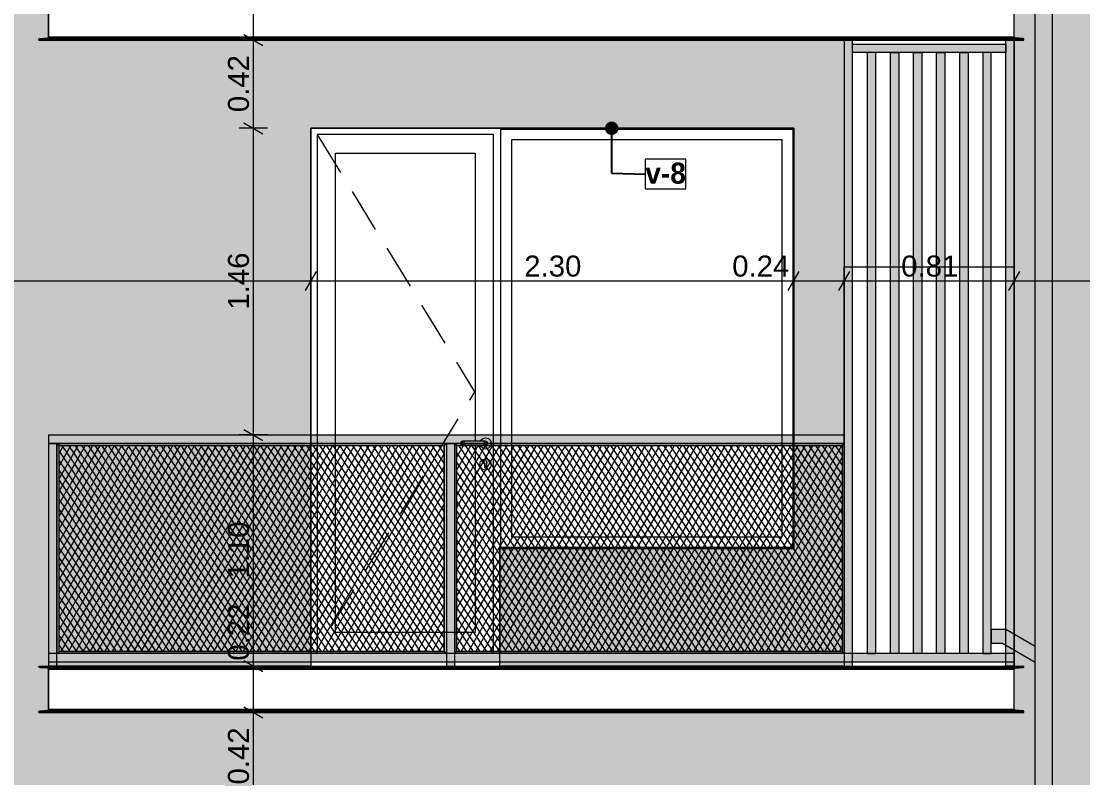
# Model space of a CAD drawing. Header units: millimetres. Extents: x 475206255 to 476720147, y 4620882299 to 4621447368.
# Drawn here: x 475431311 to 475436368, y 4621086316 to 4621089916 of the extents above; entities that cross this region are included whole.
import ezdxf

# ---------------------------------------------------------------- set-up
doc = ezdxf.new("R2010")
doc.units = ezdxf.units.MM
doc.header["$MEASUREMENT"] = 0
doc.set_wipeout_variables(frame=1)
doc.linetypes.add('Hidden Line', pattern=[317.5, 211.666667, -105.833333])
for name, color, linetype, lineweight in [('0_Pen_No__250_Pen_No__255', 255, 'Continuous', 0), ('0_Pen_No__250_Pen_No__7', 7, 'Continuous', 0), ('2D Drafting - General_Pen_No__7_Pen_No__7', 7, 'Continuous', 0), ('Dimensioning - General_Pen_No__142', 142, 'Continuous', 0), ('New_2D Drafting - General_Pen_No__30_Pen_No__9_Pen_No__9_Pen_No__255', 255, 'Continuous', 0), ('New_2D Drafting - General_Pen_No__30_Pen_No__9_Pen_No__9_Pen_No__7', 7, 'Continuous', 0), ('New_2D Drafting - General_Pen_No__4', 7, 'Continuous', 0), ('New_2D Drafting - General_Pen_No__7', 7, 'Continuous', 0), ('New_Annotation - Label_Pen_No__1', 1, 'Continuous', 0), ('New_Structural - Bearing_Pen_No__250', 7, 'Continuous', 0), ('Structural - Bearing_Pen_No__250', 7, 'Continuous', 0)]:
    doc.layers.add(name, color=color, linetype=linetype, lineweight=lineweight)
doc.layers.add('Dimensioning - General', color=7, linetype='Continuous')
doc.layers.add('New_2D Drafting - General_Pen_No__30_Pen_No__9_Pen_No__9_Pen_No__254', color=7, linetype='Continuous', lineweight=0, true_color=0xcccccc)
doc.styles.add('GENERATED_STYLE_2', font='arial.ttf')
doc.styles.add('GENERATED_STYLE_5', font='')
doc.styles.get('GENERATED_STYLE_5').set_extended_font_data('Avaza', bold=True)
doc.dimstyles.new('GENERATED_STYLE__1', dxfattribs={"dimtxt": 100, "dimasz": 68.640772, "dimexe": 0.18, "dimexo": 0.0625, "dimgap": 0, "dimtad": 1, "dimlfac": 0.001, "dimzin": 0, "dimdsep": 46, "dimtxsty": 'GENERATED_STYLE_2', "dimblk": 'ARROWHEAD_2', "dimblk1": 'ARROWHEAD_2', "dimblk2": 'ARROWHEAD_2', "dimcen": 0.09, "dimse1": 1, "dimse2": 1, "dimclrd": 142, "dimclre": 142, "dimclrt": 142, "dimadec": 0, "dimazin": 0, "dimtfac": 1, "dimtdec": 4, "dimtmove": 0, "dimatfit": 3, "dimfxl": 1, "dimtolj": 1, "dimtzin": 0, "dimarcsym": 0})
doc.dimstyles.new('GENERATED_STYLE__18', dxfattribs={"dimtxt": 100, "dimasz": 68.640772, "dimexe": 0.18, "dimexo": 0.0625, "dimgap": 0, "dimtad": 1, "dimtih": 1, "dimtoh": 1, "dimlfac": 0.001, "dimzin": 0, "dimdsep": 46, "dimtxsty": 'GENERATED_STYLE_2', "dimblk": 'ARROWHEAD_2', "dimblk1": 'ARROWHEAD_2', "dimblk2": 'ARROWHEAD_2', "dimcen": 0.09, "dimse1": 1, "dimse2": 1, "dimclrd": 142, "dimclre": 142, "dimclrt": 142, "dimadec": 0, "dimazin": 0, "dimtfac": 1, "dimtdec": 4, "dimtmove": 0, "dimatfit": 3, "dimfxl": 1, "dimtolj": 1, "dimtzin": 0, "dimarcsym": 0})
doc.dimstyles.new('GENERATED_STYLE__33', dxfattribs={"dimtxt": 0.18, "dimasz": 127.68, "dimexe": 0.18, "dimexo": 0.0625, "dimgap": 0, "dimtad": 0, "dimtih": 1, "dimtoh": 1, "dimdec": 4, "dimzin": 0, "dimdsep": 46, "dimcen": 0.09, "dimadec": 0, "dimazin": 0, "dimtfac": 1, "dimtdec": 4, "dimtmove": 0, "dimatfit": 3, "dimldrblk": 'ARROWHEAD_11', "dimfxl": 1, "dimtolj": 1, "dimtzin": 0, "dimarcsym": 0})
pattern_1 = [(60, (475826095.757, 4621095193.19), (-25.980762, 15), []), (124.306619, (475826095.757, 4621095193.19), (23.8156986, 11.25), [])]

# ---------------------------------------------------------------- blocks, each defined once
blk = doc.blocks.new('ARROWHEAD_11')
at = {"color": 0, "linetype": 'Continuous', "lineweight": 0}
blk.add_line((0, 0), (-1, 0), dxfattribs=at)
at = {"color": 0, "linetype": 'Continuous', "lineweight": 0, "const_width": 0.25, "flags": 128}
blk.add_lwpolyline([(-0.125, 0, 1), (0.125, 0, 1)], format="xyb", close=True, dxfattribs=at)
blk = doc.blocks.new('*D2090', base_point=(475826095.8, 4621095193.2))
at = {"layer": 'Dimensioning - General_Pen_No__142', "color": 142, "linetype": 'Continuous', "lineweight": 0, "transparency": 16777216}
for p, q in [((475434415.7, 4621084878.1), (475434467.9, 4621084968.4)), ((475434441.8, 4621084991), (475434441.8, 4621084855.5)), ((475439685.7, 4621084878.1), (475439737.9, 4621084968.4)), ((475439711.8, 4621084991), (475439711.8, 4621084855.5)), ((475439711.8, 4621084923.2), (475434441.8, 4621084923.2)), ((475439756, 4621084923.2), (475439711.8, 4621084923.2))]:
    blk.add_line(p, q, dxfattribs=at)
at = {"layer": 'Dimensioning - General_Pen_No__142', "color": 142, "lineweight": 0, "transparency": 16777216, "insert": (475436943.4, 4621084943.2), "char_height": 100, "attachment_point": 7, "style": 'GENERATED_STYLE_2'}
blk.add_mtext('\\A1;{\\pql;\\fArial|b0|i0|c204|p0;\\W1.000000;5.27}', dxfattribs=at)
blk = doc.blocks.new('ARROWHEAD_2')
at = {"color": 0, "linetype": 'Continuous', "lineweight": 0}
for p, q in [((0, 0), (-1, 0)), ((-0.378, -0.655), (0.378, 0.655))]:
    blk.add_line(p, q, dxfattribs=at)
blk = doc.blocks.new('*D2094', base_point=(475826095.8, 4621095193.2))
at = {"layer": 'Dimensioning - General_Pen_No__142', "color": 142, "linetype": 'Continuous', "lineweight": 0, "transparency": 16777216}
for p, q in [((475429216.1, 4621084878.1), (475429268.2, 4621084968.4)), ((475429242.1, 4621084991), (475429242.1, 4621084855.5)), ((475432815.7, 4621084878.1), (475432867.9, 4621084968.4)), ((475432841.8, 4621084991), (475432841.8, 4621084855.5)), ((475432841.8, 4621084923.2), (475429242.1, 4621084923.2))]:
    blk.add_line(p, q, dxfattribs=at)
at = {"layer": 'Dimensioning - General_Pen_No__142', "color": 142, "lineweight": 0, "transparency": 16777216, "insert": (475430908.5, 4621084943.2), "char_height": 100, "attachment_point": 7, "style": 'GENERATED_STYLE_2'}
blk.add_mtext('\\A1;{\\pql;\\fArial|b0|i0|c204|p0;\\W1.000000;3.60}', dxfattribs=at)
blk = doc.blocks.new('*D2099', base_point=(475826095.8, 4621095193.2))
at = {"layer": 'Dimensioning - General_Pen_No__142', "color": 142, "linetype": 'Continuous', "lineweight": 0, "transparency": 16777216}
for p, q in [((475432372.4, 4621086653.1), (475432462.7, 4621086601)), ((475432485.3, 4621086627), (475432349.8, 4621086627)), ((475432417.5, 4621086207), (475432417.5, 4621086627)), ((475432372.4, 4621086233.1), (475432462.7, 4621086181)), ((475432485.3, 4621086207), (475432349.8, 4621086207))]:
    blk.add_line(p, q, dxfattribs=at)
at = {"layer": 'Dimensioning - General_Pen_No__142', "color": 142, "lineweight": 0, "transparency": 16777216, "insert": (475432397.5, 4621086283.6), "char_height": 100, "attachment_point": 7, "rotation": 90, "style": 'GENERATED_STYLE_2'}
blk.add_mtext('\\A1;{\\pql;\\fArial|b0|i0|c204|p0;\\W1.000000;0.42}', dxfattribs=at)
blk = doc.blocks.new('*D2100', base_point=(475826095.8, 4621095193.2))
at = {"layer": 'Dimensioning - General_Pen_No__142', "color": 142, "linetype": 'Continuous', "lineweight": 0, "transparency": 16777216}
for p, q in [((475432485.3, 4621086847), (475432349.8, 4621086847)), ((475432372.4, 4621086873.1), (475432462.7, 4621086821)), ((475432417.5, 4621086627), (475432417.5, 4621086847)), ((475432372.4, 4621086653.1), (475432462.7, 4621086601)), ((475432485.3, 4621086627), (475432349.8, 4621086627))]:
    blk.add_line(p, q, dxfattribs=at)
blk = doc.blocks.new('*D2101', base_point=(475826095.8, 4621095193.2))
at = {"layer": 'Dimensioning - General_Pen_No__142', "color": 142, "linetype": 'Continuous', "lineweight": 0, "transparency": 16777216}
for p, q in [((475432372.4, 4621087973.1), (475432462.7, 4621087921)), ((475432485.3, 4621087947.1), (475432349.8, 4621087947.1)), ((475432417.5, 4621086847), (475432417.5, 4621087947.1)), ((475432485.3, 4621086847), (475432349.8, 4621086847)), ((475432372.4, 4621086873.1), (475432462.7, 4621086821))]:
    blk.add_line(p, q, dxfattribs=at)
at = {"layer": 'Dimensioning - General_Pen_No__142', "color": 142, "lineweight": 0, "transparency": 16777216, "char_height": 100, "attachment_point": 7, "rotation": 90, "style": 'GENERATED_STYLE_2'}
for s, insert in [('\\A1;{\\pql;\\fArial|b0|i0|c204|p0;\\W1.000000;1.10}', (475432397.5, 4621087263.6)), ('\\A1;{\\pql;\\fArial|b0|i0|c204|p0;\\W1.000000;0.22}', (475432397.5, 4621086873.2))]:
    blk.add_mtext(s, dxfattribs=dict(at, insert=insert))
blk = doc.blocks.new('*D2102', base_point=(475826095.8, 4621095193.2))
at = {"layer": 'Dimensioning - General_Pen_No__142', "color": 142, "linetype": 'Continuous', "lineweight": 0, "transparency": 16777216}
for p, q in [((475432372.4, 4621089433.1), (475432462.7, 4621089381)), ((475432485.3, 4621089407), (475432349.8, 4621089407)), ((475432417.5, 4621087947.1), (475432417.5, 4621089407)), ((475432372.4, 4621087973.1), (475432462.7, 4621087921)), ((475432485.3, 4621087947.1), (475432349.8, 4621087947.1))]:
    blk.add_line(p, q, dxfattribs=at)
at = {"layer": 'Dimensioning - General_Pen_No__142', "color": 142, "lineweight": 0, "transparency": 16777216, "insert": (475432397.5, 4621088543.6), "char_height": 100, "attachment_point": 7, "rotation": 90, "style": 'GENERATED_STYLE_2'}
blk.add_mtext('\\A1;{\\pql;\\fArial|b0|i0|c204|p0;\\W1.000000;1.46}', dxfattribs=at)
blk = doc.blocks.new('*D2103', base_point=(475826095.8, 4621095193.2))
at = {"layer": 'Dimensioning - General_Pen_No__142', "color": 142, "linetype": 'Continuous', "lineweight": 0, "transparency": 16777216}
for p, q in [((475432485.3, 4621089827), (475432349.8, 4621089827)), ((475432372.4, 4621089853.1), (475432462.7, 4621089801)), ((475432417.5, 4621089407), (475432417.5, 4621089827)), ((475432372.4, 4621089433.1), (475432462.7, 4621089381)), ((475432485.3, 4621089407), (475432349.8, 4621089407))]:
    blk.add_line(p, q, dxfattribs=at)
at = {"layer": 'Dimensioning - General_Pen_No__142', "color": 142, "lineweight": 0, "transparency": 16777216, "insert": (475432397.5, 4621089483.6), "char_height": 100, "attachment_point": 7, "rotation": 90, "style": 'GENERATED_STYLE_2'}
blk.add_mtext('\\A1;{\\pql;\\fArial|b0|i0|c204|p0;\\W1.000000;0.42}', dxfattribs=at)
blk = doc.blocks.new('*D2104', base_point=(475826095.8, 4621095193.2))
at = {"layer": 'Dimensioning - General_Pen_No__142', "color": 142, "linetype": 'Continuous', "lineweight": 0, "transparency": 16777216}
for p, q in [((475432485.3, 4621090047), (475432349.8, 4621090047)), ((475432372.4, 4621090073.1), (475432462.7, 4621090021)), ((475432417.5, 4621089827), (475432417.5, 4621090047)), ((475432485.3, 4621089827), (475432349.8, 4621089827)), ((475432372.4, 4621089853.1), (475432462.7, 4621089801))]:
    blk.add_line(p, q, dxfattribs=at)
blk = doc.blocks.new('*D2112', base_point=(475826095.8, 4621095193.2))
at = {"layer": 'Dimensioning - General_Pen_No__142', "color": 142, "linetype": 'Continuous', "lineweight": 0, "transparency": 16777216}
for p, q in [((475424003.7, 4621086847), (475423868.2, 4621086847)), ((475423890.8, 4621086873.1), (475423981.1, 4621086821)), ((475423935.9, 4621086627), (475423935.9, 4621086847)), ((475423890.8, 4621086653.1), (475423981.1, 4621086601)), ((475424003.7, 4621086627), (475423868.2, 4621086627)), ((475423935.9, 4621086582.9), (475423935.9, 4621086627))]:
    blk.add_line(p, q, dxfattribs=at)
at = {"layer": 'Dimensioning - General_Pen_No__142', "color": 142, "lineweight": 0, "transparency": 16777216, "insert": (475423915.9, 4621086334), "char_height": 100, "attachment_point": 7, "rotation": 90, "style": 'GENERATED_STYLE_2'}
blk.add_mtext('\\A1;{\\pql;\\fArial|b0|i0|c204|p0;\\W1.000000;0.22}', dxfattribs=at)
blk = doc.blocks.new('*D2113', base_point=(475826095.8, 4621095193.2))
at = {"layer": 'Dimensioning - General_Pen_No__142', "color": 142, "linetype": 'Continuous', "lineweight": 0, "transparency": 16777216}
for p, q in [((475423890.8, 4621087973.1), (475423981.1, 4621087921)), ((475424003.7, 4621087947.1), (475423868.2, 4621087947.1)), ((475423935.9, 4621086847), (475423935.9, 4621087947.1)), ((475424003.7, 4621086847), (475423868.2, 4621086847)), ((475423890.8, 4621086873.1), (475423981.1, 4621086821))]:
    blk.add_line(p, q, dxfattribs=at)
at = {"layer": 'Dimensioning - General_Pen_No__142', "color": 142, "lineweight": 0, "transparency": 16777216, "insert": (475423915.9, 4621087263.6), "char_height": 100, "attachment_point": 7, "rotation": 90, "style": 'GENERATED_STYLE_2'}
blk.add_mtext('\\A1;{\\pql;\\fArial|b0|i0|c204|p0;\\W1.000000;1.10}', dxfattribs=at)
blk = doc.blocks.new('*D2114', base_point=(475826095.8, 4621095193.2))
at = {"layer": 'Dimensioning - General_Pen_No__142', "color": 142, "linetype": 'Continuous', "lineweight": 0, "transparency": 16777216}
for p, q in [((475423890.8, 4621089633.1), (475423981.1, 4621089581)), ((475424003.7, 4621089607.1), (475423868.2, 4621089607.1)), ((475423935.9, 4621087947.1), (475423935.9, 4621089607.1)), ((475423890.8, 4621087973.1), (475423981.1, 4621087921)), ((475424003.7, 4621087947.1), (475423868.2, 4621087947.1))]:
    blk.add_line(p, q, dxfattribs=at)
at = {"layer": 'Dimensioning - General_Pen_No__142', "color": 142, "lineweight": 0, "transparency": 16777216, "char_height": 100, "attachment_point": 7, "rotation": 90, "style": 'GENERATED_STYLE_2'}
for s, insert in [('\\A1;{\\pql;\\fArial|b0|i0|c204|p0;\\W1.000000;0.22}', (475423915.9, 4621089314)), ('\\A1;{\\pql;\\fArial|b0|i0|c204|p0;\\W1.000000;1.66}', (475423915.9, 4621088643.6))]:
    blk.add_mtext(s, dxfattribs=dict(at, insert=insert))
blk = doc.blocks.new('*D2115', base_point=(475826095.8, 4621095193.2))
at = {"layer": 'Dimensioning - General_Pen_No__142', "color": 142, "linetype": 'Continuous', "lineweight": 0, "transparency": 16777216}
for p, q in [((475424003.7, 4621089827), (475423868.2, 4621089827)), ((475423890.8, 4621089853.1), (475423981.1, 4621089801)), ((475423935.9, 4621089607.1), (475423935.9, 4621089827)), ((475423890.8, 4621089633.1), (475423981.1, 4621089581)), ((475424003.7, 4621089607.1), (475423868.2, 4621089607.1))]:
    blk.add_line(p, q, dxfattribs=at)
blk = doc.blocks.new('*D2116', base_point=(475826095.8, 4621095193.2))
at = {"layer": 'Dimensioning - General_Pen_No__142', "color": 142, "linetype": 'Continuous', "lineweight": 0, "transparency": 16777216}
for p, q in [((475424003.7, 4621090047), (475423868.2, 4621090047)), ((475423890.8, 4621090073.1), (475423981.1, 4621090021)), ((475423935.9, 4621089827), (475423935.9, 4621090047)), ((475424003.7, 4621089827), (475423868.2, 4621089827)), ((475423890.8, 4621089853.1), (475423981.1, 4621089801))]:
    blk.add_line(p, q, dxfattribs=at)
blk = doc.blocks.new('*D2256', base_point=(475826095.8, 4621095193.2))
at = {"layer": 'Dimensioning - General_Pen_No__142', "color": 142, "linetype": 'Continuous', "lineweight": 0, "transparency": 16777216}
for p, q in [((475436015.6, 4621088634.6), (475436067.7, 4621088724.9)), ((475436041.7, 4621088747.5), (475436041.7, 4621088612)), ((475439685.7, 4621088634.6), (475439737.9, 4621088724.9)), ((475439711.8, 4621088747.5), (475439711.8, 4621088612)), ((475439711.8, 4621088679.7), (475436041.7, 4621088679.7)), ((475439756, 4621088679.7), (475439711.8, 4621088679.7))]:
    blk.add_line(p, q, dxfattribs=at)
at = {"layer": 'Dimensioning - General_Pen_No__142', "color": 142, "lineweight": 0, "transparency": 16777216, "insert": (475437743.3, 4621088699.7), "char_height": 100, "attachment_point": 7, "style": 'GENERATED_STYLE_2'}
blk.add_mtext('\\A1;{\\pql;\\fArial|b0|i0|c204|p0;\\W1.000000;3.67}', dxfattribs=at)
blk = doc.blocks.new('*D2257', base_point=(475826095.8, 4621095193.2))
at = {"layer": 'Dimensioning - General_Pen_No__142', "color": 142, "linetype": 'Continuous', "lineweight": 0, "transparency": 16777216}
for p, q in [((475435205.6, 4621088634.6), (475435257.7, 4621088724.9)), ((475435231.7, 4621088747.5), (475435231.7, 4621088612)), ((475436015.6, 4621088634.6), (475436067.7, 4621088724.9)), ((475436041.7, 4621088747.5), (475436041.7, 4621088612)), ((475436041.7, 4621088679.7), (475435231.7, 4621088679.7))]:
    blk.add_line(p, q, dxfattribs=at)
at = {"layer": 'Dimensioning - General_Pen_No__142', "color": 142, "lineweight": 0, "transparency": 16777216, "insert": (475435503.2, 4621088699.7), "char_height": 100, "attachment_point": 7, "style": 'GENERATED_STYLE_2'}
blk.add_mtext('\\A1;{\\pql;\\fArial|b0|i0|c204|p0;\\W1.000000;0.81}', dxfattribs=at)
blk = doc.blocks.new('*D2258', base_point=(475826095.8, 4621095193.2))
at = {"layer": 'Dimensioning - General_Pen_No__142', "color": 142, "linetype": 'Continuous', "lineweight": 0, "transparency": 16777216}
for p, q in [((475434965.1, 4621088634.6), (475435017.3, 4621088724.9)), ((475434991.2, 4621088747.5), (475434991.2, 4621088612)), ((475435205.6, 4621088634.6), (475435257.7, 4621088724.9)), ((475435231.7, 4621088747.5), (475435231.7, 4621088612)), ((475435231.7, 4621088679.7), (475434991.2, 4621088679.7))]:
    blk.add_line(p, q, dxfattribs=at)
blk = doc.blocks.new('*D2259', base_point=(475826095.8, 4621095193.2))
at = {"layer": 'Dimensioning - General_Pen_No__142', "color": 142, "linetype": 'Continuous', "lineweight": 0, "transparency": 16777216}
for p, q in [((475432665.1, 4621088634.6), (475432717.3, 4621088724.9)), ((475432691.2, 4621088747.5), (475432691.2, 4621088612)), ((475434965.1, 4621088634.6), (475435017.3, 4621088724.9)), ((475434991.2, 4621088747.5), (475434991.2, 4621088612)), ((475434991.2, 4621088679.7), (475432691.2, 4621088679.7))]:
    blk.add_line(p, q, dxfattribs=at)
at = {"layer": 'Dimensioning - General_Pen_No__142', "color": 142, "lineweight": 0, "transparency": 16777216, "char_height": 100, "attachment_point": 7, "style": 'GENERATED_STYLE_2'}
for s, insert in [('\\A1;{\\pql;\\fArial|b0|i0|c204|p0;\\W1.000000;2.30}', (475433707.7, 4621088699.7)), ('\\A1;{\\pql;\\fArial|b0|i0|c204|p0;\\W1.000000;0.24}', (475434698.2, 4621088699.7))]:
    blk.add_mtext(s, dxfattribs=dict(at, insert=insert))
blk = doc.blocks.new('*D2260', base_point=(475826095.8, 4621095193.2))
at = {"layer": 'Dimensioning - General_Pen_No__142', "color": 142, "linetype": 'Continuous', "lineweight": 0, "transparency": 16777216}
for p, q in [((475429216.1, 4621088634.6), (475429268.2, 4621088724.9)), ((475429242.1, 4621088747.5), (475429242.1, 4621088612)), ((475432665.1, 4621088634.6), (475432717.3, 4621088724.9)), ((475432691.2, 4621088747.5), (475432691.2, 4621088612)), ((475432691.2, 4621088679.7), (475429242.1, 4621088679.7))]:
    blk.add_line(p, q, dxfattribs=at)
at = {"layer": 'Dimensioning - General_Pen_No__142', "color": 142, "lineweight": 0, "transparency": 16777216, "insert": (475430833.2, 4621088699.7), "char_height": 100, "attachment_point": 7, "style": 'GENERATED_STYLE_2'}
blk.add_mtext('\\A1;{\\pql;\\fArial|b0|i0|c204|p0;\\W1.000000;3.45}', dxfattribs=at)

msp = doc.modelspace()

# ---------------------------------------------------------------- hatches: boundary and pattern name
at = {"layer": '0_Pen_No__250_Pen_No__255', "linetype": 'Continuous', "lineweight": 0, "true_color": 0x3f3f3f}
for points in [[(475436221.675, 4621083106.336), (475436141.675, 4621083094.884), (475436141.675, 4621093339.995), (475436221.675, 4621093339.995)], [(475436141.675, 4621086866.492), (475436141.675, 4621086939.995), (475436001.675, 4621087020.907), (475435931.675, 4621087020.907), (475435931.675, 4621086956.907), (475435985.232, 4621086956.907)]]:
    msp.add_hatch(color=250, dxfattribs=at).paths.add_polyline_path(points)
at = {"layer": 'New_2D Drafting - General_Pen_No__30_Pen_No__9_Pen_No__9_Pen_No__254', "linetype": 'Continuous', "lineweight": 0, "true_color": 0xcccccc}
h = msp.add_hatch(dxfattribs=at)
h.set_pattern_fill('BRICK___RUNNING_BOND', color=254, style=0, pattern_type=2)
h.set_pattern_definition([(0, (475432041.68, 4621091916.26), (0, 66.64), []), (90, (475432041.68, 4621091916.26), (-244.8, 0), [66.64, -66.64]), (90, (475432164.08, 4621091982.9), (-244.8, 0), [66.64, -66.64])])
h.paths.add_polyline_path([(475424371.373, 4621096906.641), (475439711.81, 4621096906.638), (475439711.82, 4621083607.048), (475424371.373, 4621083607.048)])
h.paths.add_polyline_path([(475429041.371, 4621086207.044), (475430641.371, 4621086207.044), (475430641.371, 4621084607.044), (475429041.371, 4621084607.044)], flags=0)
h.paths.add_polyline_path([(475428342.137, 4621092607.044), (475428342.137, 4621091007.044), (475429242.137, 4621091007.044), (475429242.137, 4621092607.044)], flags=0)
h.paths.add_polyline_path([(475428342.137, 4621094207.044), (475428342.137, 4621095807.045), (475429242.137, 4621095807.045), (475429242.137, 4621094207.044)], flags=0)
h.paths.add_polyline_path([(475428342.137, 4621089407.044), (475428342.137, 4621087807.044), (475429242.137, 4621087807.044), (475429242.137, 4621089407.044)], flags=0)
h.paths.add_polyline_path([(475435231.675, 4621093027.05), (475435231.675, 4621090047.084), (475433591.204, 4621090047.084), (475433591.204, 4621090607.044), (475434991.204, 4621090607.044), (475434991.204, 4621092607.044), (475432691.204, 4621092607.044), (475432691.204, 4621090047.084), (475431441.676, 4621090047.084), (475431441.676, 4621089827.05), (475435231.675, 4621089827.05), (475435231.675, 4621086847.05), (475433591.204, 4621086847.05), (475433591.204, 4621087407.044), (475434991.204, 4621087407.044), (475434991.204, 4621089407.044), (475433591.204, 4621089407.044), (475432691.204, 4621089407.044), (475432691.204, 4621086847.05), (475431441.676, 4621086847.05), (475431441.676, 4621086627.05), (475436041.675, 4621086627.05), (475436041.675, 4621086847.05), (475436041.675, 4621089827.05), (475436041.675, 4621090047.084), (475436041.675, 4621096447.05), (475435231.675, 4621096447.05), (475431441.676, 4621096447.05), (475431441.676, 4621096227.05), (475435231.675, 4621096227.05), (475435231.675, 4621093247.084), (475433591.204, 4621093247.084), (475433591.204, 4621093807.044), (475434991.204, 4621093807.044), (475434991.204, 4621095807.044), (475432691.204, 4621095807.044), (475432691.204, 4621093807.044), (475432691.204, 4621093247.084), (475431441.676, 4621093247.084), (475431441.676, 4621093027.05)], flags=0)
h.paths.add_polyline_path([(475434441.816, 4621084607.045), (475434441.816, 4621086207.044), (475432841.816, 4621086207.044), (475432841.816, 4621084607.045)], flags=0)
at = {"layer": 'New_2D Drafting - General_Pen_No__30_Pen_No__9_Pen_No__9_Pen_No__255', "linetype": 'Continuous', "lineweight": 0}
for points in [[(475435271.675, 4621089827.05), (475435231.675, 4621089827.05), (475435231.675, 4621086847.05), (475435271.675, 4621086847.05)], [(475436001.675, 4621089827.05), (475436041.675, 4621089827.05), (475436041.675, 4621086847.05), (475436001.675, 4621086847.05)], [(475436001.675, 4621089807.05), (475436001.675, 4621089766.963), (475435271.675, 4621089766.963), (475435271.675, 4621089807.05)], [(475435381.675, 4621089766.963), (475435341.675, 4621089766.963), (475435341.675, 4621086907.05), (475435381.675, 4621086907.05)], [(475435451.675, 4621089766.963), (475435491.675, 4621089766.963), (475435491.675, 4621086907.05), (475435451.675, 4621086907.05)], [(475435561.675, 4621089766.963), (475435601.675, 4621089766.963), (475435601.675, 4621086907.05), (475435561.675, 4621086907.05)], [(475435671.675, 4621089766.963), (475435711.675, 4621089766.963), (475435711.675, 4621086907.05), (475435671.675, 4621086907.05)], [(475435781.675, 4621089766.963), (475435821.675, 4621089766.963), (475435821.675, 4621086907.05), (475435781.675, 4621086907.05)], [(475435931.675, 4621089766.963), (475435891.675, 4621089766.963), (475435891.675, 4621086907.05), (475435931.675, 4621086907.05)], [(475431441.675, 4621087947.077), (475431441.675, 4621087907.077), (475435231.675, 4621087907.077), (475435231.675, 4621087947.077)], [(475431441.675, 4621086847.083), (475431481.675, 4621086847.083), (475431481.675, 4621087907.077), (475431441.675, 4621087907.077)], [(475431481.675, 4621086907.05), (475431491.675, 4621086917.05), (475431491.675, 4621087897.077), (475431481.675, 4621087907.077)], [(475433326.675, 4621087897.077), (475433336.675, 4621087907.077), (475431481.675, 4621087907.077), (475431491.675, 4621087897.077)], [(475433336.675, 4621086907.05), (475433326.675, 4621086917.05), (475433326.675, 4621087897.077), (475433336.675, 4621087907.077)], [(475433336.675, 4621086847.05), (475433376.675, 4621086847.05), (475433376.675, 4621087907.077), (475433336.675, 4621087907.077)], [(475435221.675, 4621087897.077), (475435231.675, 4621087907.077), (475433376.675, 4621087907.077), (475433386.675, 4621087897.077)], [(475433376.675, 4621086907.05), (475433386.675, 4621086917.05), (475433386.675, 4621087897.077), (475433376.675, 4621087907.077)], [(475435231.675, 4621087907.077), (475435221.675, 4621087897.077), (475435221.675, 4621086917.05), (475435231.675, 4621086907.05)], [(475431441.675, 4621086907.076), (475431441.675, 4621086867.076), (475436041.675, 4621086867.076), (475436041.675, 4621086907.076)], [(475433326.675, 4621086917.05), (475433336.675, 4621086907.05), (475431481.675, 4621086907.05), (475431491.675, 4621086917.05)], [(475435221.675, 4621086917.05), (475435231.675, 4621086907.05), (475433376.675, 4621086907.05), (475433386.675, 4621086917.05)]]:
    msp.add_hatch(color=255, dxfattribs=at).paths.add_polyline_path(points)
at = {"layer": 'New_2D Drafting - General_Pen_No__7', "linetype": 'Continuous', "lineweight": 0}
h = msp.add_hatch(dxfattribs=at)
h.set_pattern_fill('BATT_INSULATION', style=0, pattern_type=2)
h.set_pattern_definition(pattern_1)
h.paths.add_polyline_path([(475431491.675, 4621087897.077), (475433326.675, 4621087897.077), (475433326.675, 4621086917.05), (475431491.675, 4621086917.05)])
h = msp.add_hatch(dxfattribs=at)
h.set_pattern_fill('BATT_INSULATION', style=0, pattern_type=2)
h.set_pattern_definition(pattern_1)
h.paths.add_polyline_path([(475433386.675, 4621087897.077), (475435221.675, 4621087897.077), (475435221.675, 4621086917.05), (475433386.675, 4621086917.05)])

# ---------------------------------------------------------------- linework, layer by layer
at = {"layer": '0_Pen_No__250_Pen_No__7', "color": 7, "linetype": 'Continuous', "lineweight": 0, "flags": 128}
for points in [[(475436221.675, 4621083106.336), (475436141.675, 4621083094.884), (475436141.675, 4621093339.995), (475436221.675, 4621093339.995)], [(475436141.675, 4621086866.492), (475436141.675, 4621086939.995), (475436001.675, 4621087020.907), (475435931.675, 4621087020.907), (475435931.675, 4621086956.907), (475435985.232, 4621086956.907)]]:
    msp.add_lwpolyline(points, close=True, dxfattribs=at)
at = {"layer": '2D Drafting - General_Pen_No__7_Pen_No__7', "color": 7, "linetype": 'Hidden Line', "lineweight": 0, "flags": 128}
msp.add_lwpolyline([(475432721.204, 4621089377.044), (475433471.208, 4621088152.924), (475432721.989, 4621086928.33)], dxfattribs=at)
at = {"layer": 'New_2D Drafting - General_Pen_No__30_Pen_No__9_Pen_No__9_Pen_No__7', "color": 7, "linetype": 'Continuous', "lineweight": 0, "flags": 128}
msp.add_lwpolyline([(475431441.676, 4621090047.084), (475431441.676, 4621089827.05), (475435231.675, 4621089827.05), (475435231.675, 4621086847.05), (475433591.204, 4621086847.05), (475433591.204, 4621087407.044), (475434991.204, 4621087407.044), (475434991.204, 4621089407.044), (475433591.204, 4621089407.044), (475432691.204, 4621089407.044), (475432691.204, 4621086847.05), (475431441.676, 4621086847.05), (475431441.676, 4621086627.05), (475436041.675, 4621086627.05), (475436041.675, 4621086847.05), (475436041.675, 4621089827.05), (475436041.675, 4621090047.084)], dxfattribs=at)
for points in [[(475435271.675, 4621089827.05), (475435231.675, 4621089827.05), (475435231.675, 4621086847.05), (475435271.675, 4621086847.05)], [(475436001.675, 4621089827.05), (475436041.675, 4621089827.05), (475436041.675, 4621086847.05), (475436001.675, 4621086847.05)], [(475436001.675, 4621089807.05), (475436001.675, 4621089766.963), (475435271.675, 4621089766.963), (475435271.675, 4621089807.05)], [(475435381.675, 4621089766.963), (475435341.675, 4621089766.963), (475435341.675, 4621086907.05), (475435381.675, 4621086907.05)], [(475435451.675, 4621089766.963), (475435491.675, 4621089766.963), (475435491.675, 4621086907.05), (475435451.675, 4621086907.05)], [(475435561.675, 4621089766.963), (475435601.675, 4621089766.963), (475435601.675, 4621086907.05), (475435561.675, 4621086907.05)], [(475435671.675, 4621089766.963), (475435711.675, 4621089766.963), (475435711.675, 4621086907.05), (475435671.675, 4621086907.05)], [(475435781.675, 4621089766.963), (475435821.675, 4621089766.963), (475435821.675, 4621086907.05), (475435781.675, 4621086907.05)], [(475435931.675, 4621089766.963), (475435891.675, 4621089766.963), (475435891.675, 4621086907.05), (475435931.675, 4621086907.05)], [(475436041.675, 4621086907.076), (475435231.675, 4621086907.076), (475435231.675, 4621088747.203), (475436041.675, 4621088747.203)], [(475431441.675, 4621087947.077), (475431441.675, 4621087907.077), (475435231.675, 4621087907.077), (475435231.675, 4621087947.077)], [(475431441.675, 4621086847.083), (475431481.675, 4621086847.083), (475431481.675, 4621087907.077), (475431441.675, 4621087907.077)], [(475431481.675, 4621086907.05), (475431491.675, 4621086917.05), (475431491.675, 4621087897.077), (475431481.675, 4621087907.077)], [(475433326.675, 4621087897.077), (475433336.675, 4621087907.077), (475431481.675, 4621087907.077), (475431491.675, 4621087897.077)], [(475433336.675, 4621086907.05), (475433326.675, 4621086917.05), (475433326.675, 4621087897.077), (475433336.675, 4621087907.077)], [(475433336.675, 4621086847.05), (475433376.675, 4621086847.05), (475433376.675, 4621087907.077), (475433336.675, 4621087907.077)], [(475435221.675, 4621087897.077), (475435231.675, 4621087907.077), (475433376.675, 4621087907.077), (475433386.675, 4621087897.077)], [(475433376.675, 4621086907.05), (475433386.675, 4621086917.05), (475433386.675, 4621087897.077), (475433376.675, 4621087907.077)], [(475435231.675, 4621087907.077), (475435221.675, 4621087897.077), (475435221.675, 4621086917.05), (475435231.675, 4621086907.05)], [(475431441.675, 4621086907.076), (475431441.675, 4621086867.076), (475436041.675, 4621086867.076), (475436041.675, 4621086907.076)], [(475433326.675, 4621086917.05), (475433336.675, 4621086907.05), (475431481.675, 4621086907.05), (475431491.675, 4621086917.05)], [(475435221.675, 4621086917.05), (475435231.675, 4621086907.05), (475433376.675, 4621086907.05), (475433386.675, 4621086917.05)]]:
    msp.add_lwpolyline(points, close=True, dxfattribs=at)
at = {"layer": 'New_2D Drafting - General_Pen_No__4', "color": 7, "linetype": 'Continuous', "lineweight": 0, "flags": 128}
for points in [[(475431491.675, 4621087897.077), (475433326.675, 4621087897.077), (475433326.675, 4621086917.05), (475431491.675, 4621086917.05)], [(475433386.675, 4621087897.077), (475435221.675, 4621087897.077), (475435221.675, 4621086917.05), (475433386.675, 4621086917.05)]]:
    msp.add_lwpolyline(points, close=True, dxfattribs=at)
at = {"layer": 'New_Structural - Bearing_Pen_No__250', "color": 7, "linetype": 'Continuous', "lineweight": 0}
for p, q in [((475432691.204, 4621086907.044), (475432691.204, 4621089407.044)), ((475432691.204, 4621089407.044), (475433591.204, 4621089407.044)), ((475432721.204, 4621089377.044), (475432721.204, 4621086907.044)), ((475433561.204, 4621089377.044), (475432721.204, 4621089377.044)), ((475433561.204, 4621086907.044), (475433561.204, 4621089377.044)), ((475433591.204, 4621089407.044), (475434991.204, 4621089407.044)), ((475433596.204, 4621089352.044), (475433596.204, 4621089402.044)), ((475433596.204, 4621089402.044), (475434986.204, 4621089402.044)), ((475434986.204, 4621089402.044), (475434986.204, 4621089352.044)), ((475434991.204, 4621089407.044), (475434991.204, 4621087407.044)), ((475433596.204, 4621087462.044), (475433596.204, 4621089352.044)), ((475433646.204, 4621089352.044), (475433646.204, 4621087462.044)), ((475434936.204, 4621089352.044), (475433646.204, 4621089352.044)), ((475434936.204, 4621087462.044), (475434936.204, 4621089352.044)), ((475434986.204, 4621089352.044), (475434986.204, 4621087462.044)), ((475432809.204, 4621087007.044), (475432809.204, 4621089289.044)), ((475432809.204, 4621089289.044), (475433473.204, 4621089289.044)), ((475433473.204, 4621089289.044), (475433473.204, 4621087917.044)), ((475433406.133, 4621087914.115), (475433403.204, 4621087907.044)), ((475433403.204, 4621087907.044), (475433406.133, 4621087899.973)), ((475433407.685, 4621087914.115), (475433404.926, 4621087907.044)), ((475433404.926, 4621087907.044), (475433407.685, 4621087899.973)), ((475433413.204, 4621087917.044), (475433406.133, 4621087914.115)), ((475433406.133, 4621087899.973), (475433413.204, 4621087897.044)), ((475433412.499, 4621087914.115), (475433410.388, 4621087907.044)), ((475433410.388, 4621087907.044), (475433412.499, 4621087899.973)), ((475433414.346, 4621087917.044), (475433413.204, 4621087917.044)), ((475433417.597, 4621087917.044), (475433414.346, 4621087917.044)), ((475433422.464, 4621087917.044), (475433417.597, 4621087917.044)), ((475433419.705, 4621087914.115), (475433418.562, 4621087907.044)), ((475433418.562, 4621087907.044), (475433419.705, 4621087899.973)), ((475433428.204, 4621087917.044), (475433422.464, 4621087917.044)), ((475433508.204, 4621087917.044), (475433428.204, 4621087917.044)), ((475433498.883, 4621087917.044), (475433499.821, 4621087920.544)), ((475433499.821, 4621087920.544), (475433509.704, 4621087930.427)), ((475433513.944, 4621087917.044), (475433508.204, 4621087917.044)), ((475433509.704, 4621087930.427), (475433523.204, 4621087934.044)), ((475433518.81, 4621087917.044), (475433513.944, 4621087917.044)), ((475433516.703, 4621087914.115), (475433517.846, 4621087907.044)), ((475433517.846, 4621087907.044), (475433516.703, 4621087899.973)), ((475433522.062, 4621087917.044), (475433518.81, 4621087917.044)), ((475433523.204, 4621087917.044), (475433522.062, 4621087917.044)), ((475433523.204, 4621087934.044), (475433536.704, 4621087930.427)), ((475433523.204, 4621087917.044), (475433530.275, 4621087914.115)), ((475433530.275, 4621087899.973), (475433523.204, 4621087897.044)), ((475433523.908, 4621087914.115), (475433526.02, 4621087907.044)), ((475433526.02, 4621087907.044), (475433523.908, 4621087899.973)), ((475433528.723, 4621087914.115), (475433531.482, 4621087907.044)), ((475433531.482, 4621087907.044), (475433528.723, 4621087899.973)), ((475433530.275, 4621087914.115), (475433533.204, 4621087907.044)), ((475433533.204, 4621087907.044), (475433530.275, 4621087899.973)), ((475433536.704, 4621087930.427), (475433546.586, 4621087920.544)), ((475433546.586, 4621087920.544), (475433550.204, 4621087907.044)), ((475433550.204, 4621087907.044), (475433546.586, 4621087893.544)), ((475433414.346, 4621087897.044), (475433413.204, 4621087897.044)), ((475433417.597, 4621087897.044), (475433414.346, 4621087897.044)), ((475433422.464, 4621087897.044), (475433417.597, 4621087897.044)), ((475433428.204, 4621087897.044), (475433422.464, 4621087897.044)), ((475433508.204, 4621087897.044), (475433428.204, 4621087897.044)), ((475433473.204, 4621087897.044), (475433473.204, 4621087007.044)), ((475433499.821, 4621087893.544), (475433498.883, 4621087897.044)), ((475433509.704, 4621087883.662), (475433499.821, 4621087893.544)), ((475433513.944, 4621087897.044), (475433508.204, 4621087897.044)), ((475433523.204, 4621087880.044), (475433509.704, 4621087883.662)), ((475433518.81, 4621087897.044), (475433513.944, 4621087897.044)), ((475433522.062, 4621087897.044), (475433518.81, 4621087897.044)), ((475433523.204, 4621087897.044), (475433522.062, 4621087897.044)), ((475433536.704, 4621087883.662), (475433523.204, 4621087880.044)), ((475433546.586, 4621087893.544), (475433536.704, 4621087883.662)), ((475433496.204, 4621087807.044), (475433499.821, 4621087820.544)), ((475433499.821, 4621087793.544), (475433496.204, 4621087807.044)), ((475433499.821, 4621087820.544), (475433509.704, 4621087830.427)), ((475433509.704, 4621087830.427), (475433523.204, 4621087834.044)), ((475433516.484, 4621087818.684), (475433515.736, 4621087816.737)), ((475433515.736, 4621087816.737), (475433518.204, 4621087811.444)), ((475433516.484, 4621087818.684), (475433517.829, 4621087822.188)), ((475433523.204, 4621087824.47), (475433517.829, 4621087822.188)), ((475433518.204, 4621087811.444), (475433518.204, 4621087809.931)), ((475433518.204, 4621087809.931), (475433518.204, 4621087807.044)), ((475433518.204, 4621087807.044), (475433518.204, 4621087804.158)), ((475433518.204, 4621087804.158), (475433518.204, 4621087798.384)), ((475433518.204, 4621087798.384), (475433518.204, 4621087794.544)), ((475433523.204, 4621087834.044), (475433536.704, 4621087830.427)), ((475433528.579, 4621087822.188), (475433523.204, 4621087824.47)), ((475433528.204, 4621087811.444), (475433530.672, 4621087816.737)), ((475433528.204, 4621087809.931), (475433528.204, 4621087811.444)), ((475433528.204, 4621087809.931), (475433528.204, 4621087807.044)), ((475433528.204, 4621087807.044), (475433528.204, 4621087804.158)), ((475433528.204, 4621087804.158), (475433528.204, 4621087798.384)), ((475433528.204, 4621087798.384), (475433528.204, 4621087794.544)), ((475433529.924, 4621087818.684), (475433528.579, 4621087822.188)), ((475433529.924, 4621087818.684), (475433530.672, 4621087816.737)), ((475433536.704, 4621087830.427), (475433546.586, 4621087820.544)), ((475433546.586, 4621087820.544), (475433550.204, 4621087807.044)), ((475433550.204, 4621087807.044), (475433546.586, 4621087793.544)), ((475433509.704, 4621087783.662), (475433499.821, 4621087793.544)), ((475433523.204, 4621087780.044), (475433509.704, 4621087783.662)), ((475433518.204, 4621087794.544), (475433519.668, 4621087791.009)), ((475433519.668, 4621087791.009), (475433523.204, 4621087789.544)), ((475433523.204, 4621087789.544), (475433526.739, 4621087791.009)), ((475433536.704, 4621087783.662), (475433523.204, 4621087780.044)), ((475433526.739, 4621087791.009), (475433528.204, 4621087794.544)), ((475433546.586, 4621087793.544), (475433536.704, 4621087783.662)), ((475433596.204, 4621087412.044), (475433596.204, 4621087462.044)), ((475433646.204, 4621087462.044), (475434936.204, 4621087462.044)), ((475434986.204, 4621087462.044), (475434986.204, 4621087412.044)), ((475433591.204, 4621087407.044), (475433591.204, 4621086907.044)), ((475434991.204, 4621087407.044), (475433591.204, 4621087407.044)), ((475434986.204, 4621087412.044), (475433596.204, 4621087412.044)), ((475433473.204, 4621087007.044), (475432809.204, 4621087007.044))]:
    msp.add_line(p, q, dxfattribs=at)
at = {"layer": 'Structural - Bearing_Pen_No__250', "color": 7, "linetype": 'Continuous', "lineweight": 0}
for p, q in [((475431441.676, 4621089841.464), (475431441.676, 4621090032.655)), ((475436041.675, 4621089841.464), (475436041.675, 4621090032.655)), ((475431395.35, 4621089829.545), (475431395.75, 4621089831.076)), ((475431395.35, 4621089827.05), (475431395.35, 4621089829.545)), ((475431395.35, 4621089829.545), (475436088.001, 4621089829.545)), ((475431395.35, 4621089827.05), (475436088.001, 4621089827.05)), ((475431395.75, 4621089831.076), (475431396.888, 4621089832.373)), ((475431396.888, 4621089832.373), (475431398.591, 4621089833.24)), ((475431398.591, 4621089833.24), (475431399.813, 4621089833.5)), ((475431399.813, 4621089833.5), (475431437.214, 4621089837.49)), ((475431399.813, 4621089833.5), (475436083.539, 4621089833.5)), ((475431437.214, 4621089837.49), (475431438.436, 4621089837.749)), ((475431437.214, 4621089837.49), (475436046.138, 4621089837.49)), ((475431438.436, 4621089837.749), (475431440.139, 4621089838.617)), ((475431440.139, 4621089838.617), (475431441.277, 4621089839.914)), ((475431441.277, 4621089839.914), (475431441.676, 4621089841.445)), ((475431441.676, 4621089841.445), (475436041.675, 4621089841.445)), ((475436042.075, 4621089839.914), (475436041.675, 4621089841.445)), ((475436043.213, 4621089838.617), (475436042.075, 4621089839.914)), ((475436044.916, 4621089837.749), (475436043.213, 4621089838.617)), ((475436046.138, 4621089837.49), (475436044.916, 4621089837.749)), ((475436083.539, 4621089833.5), (475436046.138, 4621089837.49)), ((475436084.761, 4621089833.24), (475436083.539, 4621089833.5)), ((475436086.464, 4621089832.373), (475436084.761, 4621089833.24)), ((475436087.602, 4621089831.076), (475436086.464, 4621089832.373)), ((475436088.001, 4621089829.545), (475436087.602, 4621089831.076)), ((475436088.001, 4621089827.05), (475436088.001, 4621089829.545)), ((475431395.35, 4621086844.555), (475431395.35, 4621086847.05)), ((475431395.35, 4621086847.05), (475436088.001, 4621086847.05)), ((475431395.75, 4621086843.024), (475431395.35, 4621086844.555)), ((475431395.35, 4621086844.555), (475436088.001, 4621086844.555)), ((475431396.888, 4621086841.727), (475431395.75, 4621086843.024)), ((475431398.591, 4621086840.859), (475431396.888, 4621086841.727)), ((475431399.813, 4621086840.6), (475431398.591, 4621086840.859)), ((475431437.214, 4621086836.61), (475431399.813, 4621086840.6)), ((475431399.813, 4621086840.6), (475436083.539, 4621086840.6)), ((475436046.138, 4621086836.61), (475436083.539, 4621086840.6)), ((475436083.539, 4621086840.6), (475436084.761, 4621086840.859)), ((475436084.761, 4621086840.859), (475436086.464, 4621086841.727)), ((475436086.464, 4621086841.727), (475436087.602, 4621086843.024)), ((475436087.602, 4621086843.024), (475436088.001, 4621086844.555)), ((475436088.001, 4621086844.555), (475436088.001, 4621086847.05)), ((475431438.436, 4621086836.35), (475431437.214, 4621086836.61)), ((475431437.214, 4621086836.61), (475436046.138, 4621086836.61)), ((475431440.139, 4621086835.483), (475431438.436, 4621086836.35)), ((475431441.277, 4621086834.186), (475431440.139, 4621086835.483)), ((475431441.676, 4621086832.655), (475431441.277, 4621086834.186)), ((475431441.676, 4621086641.464), (475431441.676, 4621086832.655)), ((475431441.676, 4621086832.655), (475436041.675, 4621086832.655)), ((475436041.675, 4621086832.655), (475436042.075, 4621086834.186)), ((475436041.675, 4621086641.464), (475436041.675, 4621086832.655)), ((475436042.075, 4621086834.186), (475436043.213, 4621086835.483)), ((475436043.213, 4621086835.483), (475436044.916, 4621086836.35)), ((475436044.916, 4621086836.35), (475436046.138, 4621086836.61)), ((475431399.813, 4621086633.5), (475431437.214, 4621086637.49)), ((475431437.214, 4621086637.49), (475431438.436, 4621086637.749)), ((475431437.214, 4621086637.49), (475436046.138, 4621086637.49)), ((475431438.436, 4621086637.749), (475431440.139, 4621086638.617)), ((475431440.139, 4621086638.617), (475431441.277, 4621086639.914)), ((475431441.277, 4621086639.914), (475431441.676, 4621086641.445)), ((475431441.676, 4621086641.445), (475436041.675, 4621086641.445)), ((475436042.075, 4621086639.914), (475436041.675, 4621086641.445)), ((475436043.213, 4621086638.617), (475436042.075, 4621086639.914)), ((475436044.916, 4621086637.749), (475436043.213, 4621086638.617)), ((475436046.138, 4621086637.49), (475436044.916, 4621086637.749)), ((475436083.539, 4621086633.5), (475436046.138, 4621086637.49)), ((475431395.35, 4621086629.545), (475431395.75, 4621086631.076)), ((475431395.35, 4621086627.05), (475431395.35, 4621086629.545)), ((475431395.35, 4621086629.545), (475436088.001, 4621086629.545)), ((475431395.35, 4621086627.05), (475436088.001, 4621086627.05)), ((475431395.75, 4621086631.076), (475431396.888, 4621086632.373)), ((475431396.888, 4621086632.373), (475431398.591, 4621086633.24)), ((475431398.591, 4621086633.24), (475431399.813, 4621086633.5)), ((475431399.813, 4621086633.5), (475436083.539, 4621086633.5)), ((475436084.761, 4621086633.24), (475436083.539, 4621086633.5)), ((475436086.464, 4621086632.373), (475436084.761, 4621086633.24)), ((475436087.602, 4621086631.076), (475436086.464, 4621086632.373)), ((475436088.001, 4621086629.545), (475436087.602, 4621086631.076)), ((475436088.001, 4621086627.05), (475436088.001, 4621086629.545))]:
    msp.add_line(p, q, dxfattribs=at)

# ---------------------------------------------------------------- dimensions: what is measured, and where the dimension line sits
at = {"layer": 'Dimensioning - General', "color": 142, "linetype": 'Continuous', "lineweight": 0}
for base, p1, p2, picture, middle in [((475429242.136, 4621084923.247), (475432841.815, 4621086207.044), (475429242.136, 4621095807.044), '*D2094', (475431037.973, 4621084993.247)), ((475434991.202, 4621088679.716), (475435231.674, 4621089150.534), (475434991.202, 4621089094.393), '*D2258', (475434827.639, 4621088749.716)), ((475435231.674, 4621088679.716), (475436041.674, 4621089093.204), (475435231.674, 4621089150.534), '*D2257', (475435632.672, 4621088749.716)), ((475429242.136, 4621088679.716), (475432691.202, 4621089094.393), (475429242.136, 4621089094.393), '*D2260', (475430962.667, 4621088749.716)), ((475436041.674, 4621088679.716), (475439711.81, 4621088478.949), (475436041.674, 4621089093.204), '*D2256', (475437872.74, 4621088749.716))]:
    dim = msp.add_linear_dim(base=base, p1=p1, p2=p2, angle=180, dimstyle='GENERATED_STYLE__18', dxfattribs=at)
    dim.commit()
    dim.dimension.update_dxf_attribs({"geometry": picture, "text_midpoint": middle, "dimtype": 160})
for base, p1, p2, picture, middle in [((475423935.921, 4621090047.05), (475431395.349, 4621089827.05), (475431395.349, 4621090047.05), '*D2116', (475423865.921, 4621090202.61)), ((475432417.519, 4621090047.05), (475431395.349, 4621089827.05), (475431395.349, 4621090047.05), '*D2104', (475432347.519, 4621090202.61)), ((475423935.921, 4621089827.05), (475422901.68, 4621089607.057), (475431395.349, 4621089827.05), '*D2115', (475423865.921, 4621089443.493)), ((475432417.519, 4621089827.05), (475432691.202, 4621089407.044), (475431395.349, 4621089827.05), '*D2103', (475432347.519, 4621089613.045)), ((475423935.921, 4621089607.057), (475431441.674, 4621087947.077), (475422901.68, 4621089607.057), '*D2114', (475423865.921, 4621088773.065)), ((475432417.519, 4621089407.044), (475431441.674, 4621087947.077), (475432691.202, 4621089407.044), '*D2102', (475432347.519, 4621088673.059)), ((475423935.921, 4621087947.077), (475431395.349, 4621086847.05), (475431441.674, 4621087947.077), '*D2113', (475423865.921, 4621087393.062)), ((475432417.519, 4621087947.077), (475431395.349, 4621086847.05), (475431441.674, 4621087947.077), '*D2101', (475432347.519, 4621087393.062)), ((475432417.519, 4621086847.05), (475431395.349, 4621086627.05), (475431395.349, 4621086847.05), '*D2100', (475432347.519, 4621087002.61)), ((475423935.921, 4621086847.05), (475431395.349, 4621086627.05), (475431395.349, 4621086847.05), '*D2112', (475423865.921, 4621086463.486)), ((475432417.519, 4621086627.05), (475432841.815, 4621086207.044), (475431395.349, 4621086627.05), '*D2099', (475432347.519, 4621086413.045))]:
    dim = msp.add_linear_dim(base=base, p1=p1, p2=p2, angle=90, dimstyle='GENERATED_STYLE__1', dxfattribs=at)
    dim.commit()
    dim.dimension.update_dxf_attribs({"geometry": picture, "text_midpoint": middle, "dimtype": 160, "text_rotation": 90})

# ---------------------------------------------------------------- next in the draw order: wipeouts: each hides what was drawn before it
at = {"color": 1, "linetype": 'Continuous', "lineweight": 0, "ltscale": 23227409989.04022}
msp.add_wipeout([(475434284.16, 4621089118.264), (475434477.101, 4621089118.264), (475434477.101, 4621089259.44), (475434284.16, 4621089259.44)], dxfattribs=at).dxf.layer = 'New_Annotation - Label_Pen_No__1'

# ---------------------------------------------------------------- next in the draw order: linework, layer by layer
at = {"layer": 'New_Annotation - Label_Pen_No__1', "color": 1, "linetype": 'Continuous', "lineweight": 0, "flags": 128}
msp.add_lwpolyline([(475434284.16, 4621089118.264), (475434477.101, 4621089118.264), (475434477.101, 4621089259.44), (475434284.16, 4621089259.44), (475434284.16, 4621089118.264)], close=True, dxfattribs=at)

# ---------------------------------------------------------------- next in the draw order: texts
at = {"layer": 'New_Annotation - Label_Pen_No__1', "color": 1, "linetype": 'Continuous', "lineweight": 0, "insert": (475434284.16, 4621089192.667), "char_height": 100, "attachment_point": 4, "style": 'GENERATED_STYLE_5'}
msp.add_mtext('\\A1;{\\pql;\\fAvaza|b1|i0|c0|p0;\\W1.000000;v\\fAvaza|b1|i0|c0|p0;\\W1.000000;-8}', dxfattribs=at)

# ---------------------------------------------------------------- next in the draw order: dimensions: what is measured, and where the dimension line sits
at = {"layer": 'Dimensioning - General', "color": 142, "linetype": 'Continuous', "lineweight": 0}
for base, p1, p2, picture, middle in [((475434441.815, 4621084923.247), (475439711.81, 4621095191.6), (475434441.815, 4621086207.044), '*D2090', (475437072.81, 4621084993.247)), ((475432691.202, 4621088679.716), (475434991.202, 4621089094.393), (475432691.202, 4621089094.393), '*D2259', (475433837.2, 4621088749.716))]:
    dim = msp.add_linear_dim(base=base, p1=p1, p2=p2, angle=180, dimstyle='GENERATED_STYLE__18', dxfattribs=at)
    dim.commit()
    dim.dimension.update_dxf_attribs({"geometry": picture, "text_midpoint": middle, "dimtype": 160})

# ---------------------------------------------------------------- next in the draw order: leaders
at = {"layer": 'New_Annotation - Label_Pen_No__1', "color": 1, "linetype": 'Continuous', "lineweight": 0, "annotation_type": 0, "has_hookline": 1, "hookline_direction": 0, "text_width": 200.849}
msp.add_leader([(475434123.876, 4621089407.044), (475434123.876, 4621089192.667), (475434284.16, 4621089188.852)], dimstyle='GENERATED_STYLE__33', dxfattribs=at)

doc.saveas('drawing.dxf')
